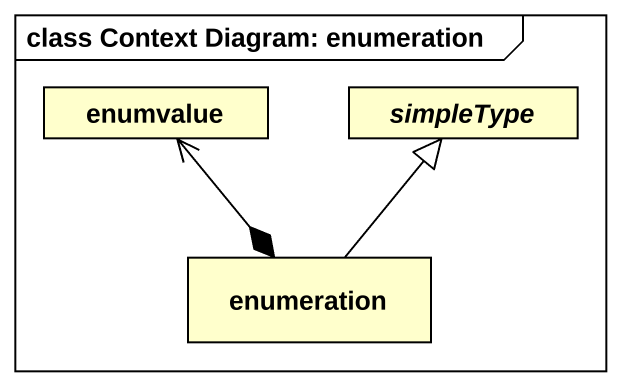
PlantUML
@startuml
mainframe class Context Diagram: enumeration
hide circle
hide empty members
class enumvalue
abstract class simpleType
class enumeration
enumeration *-up-> enumvalue
enumeration -up-|> simpleType
@enduml
